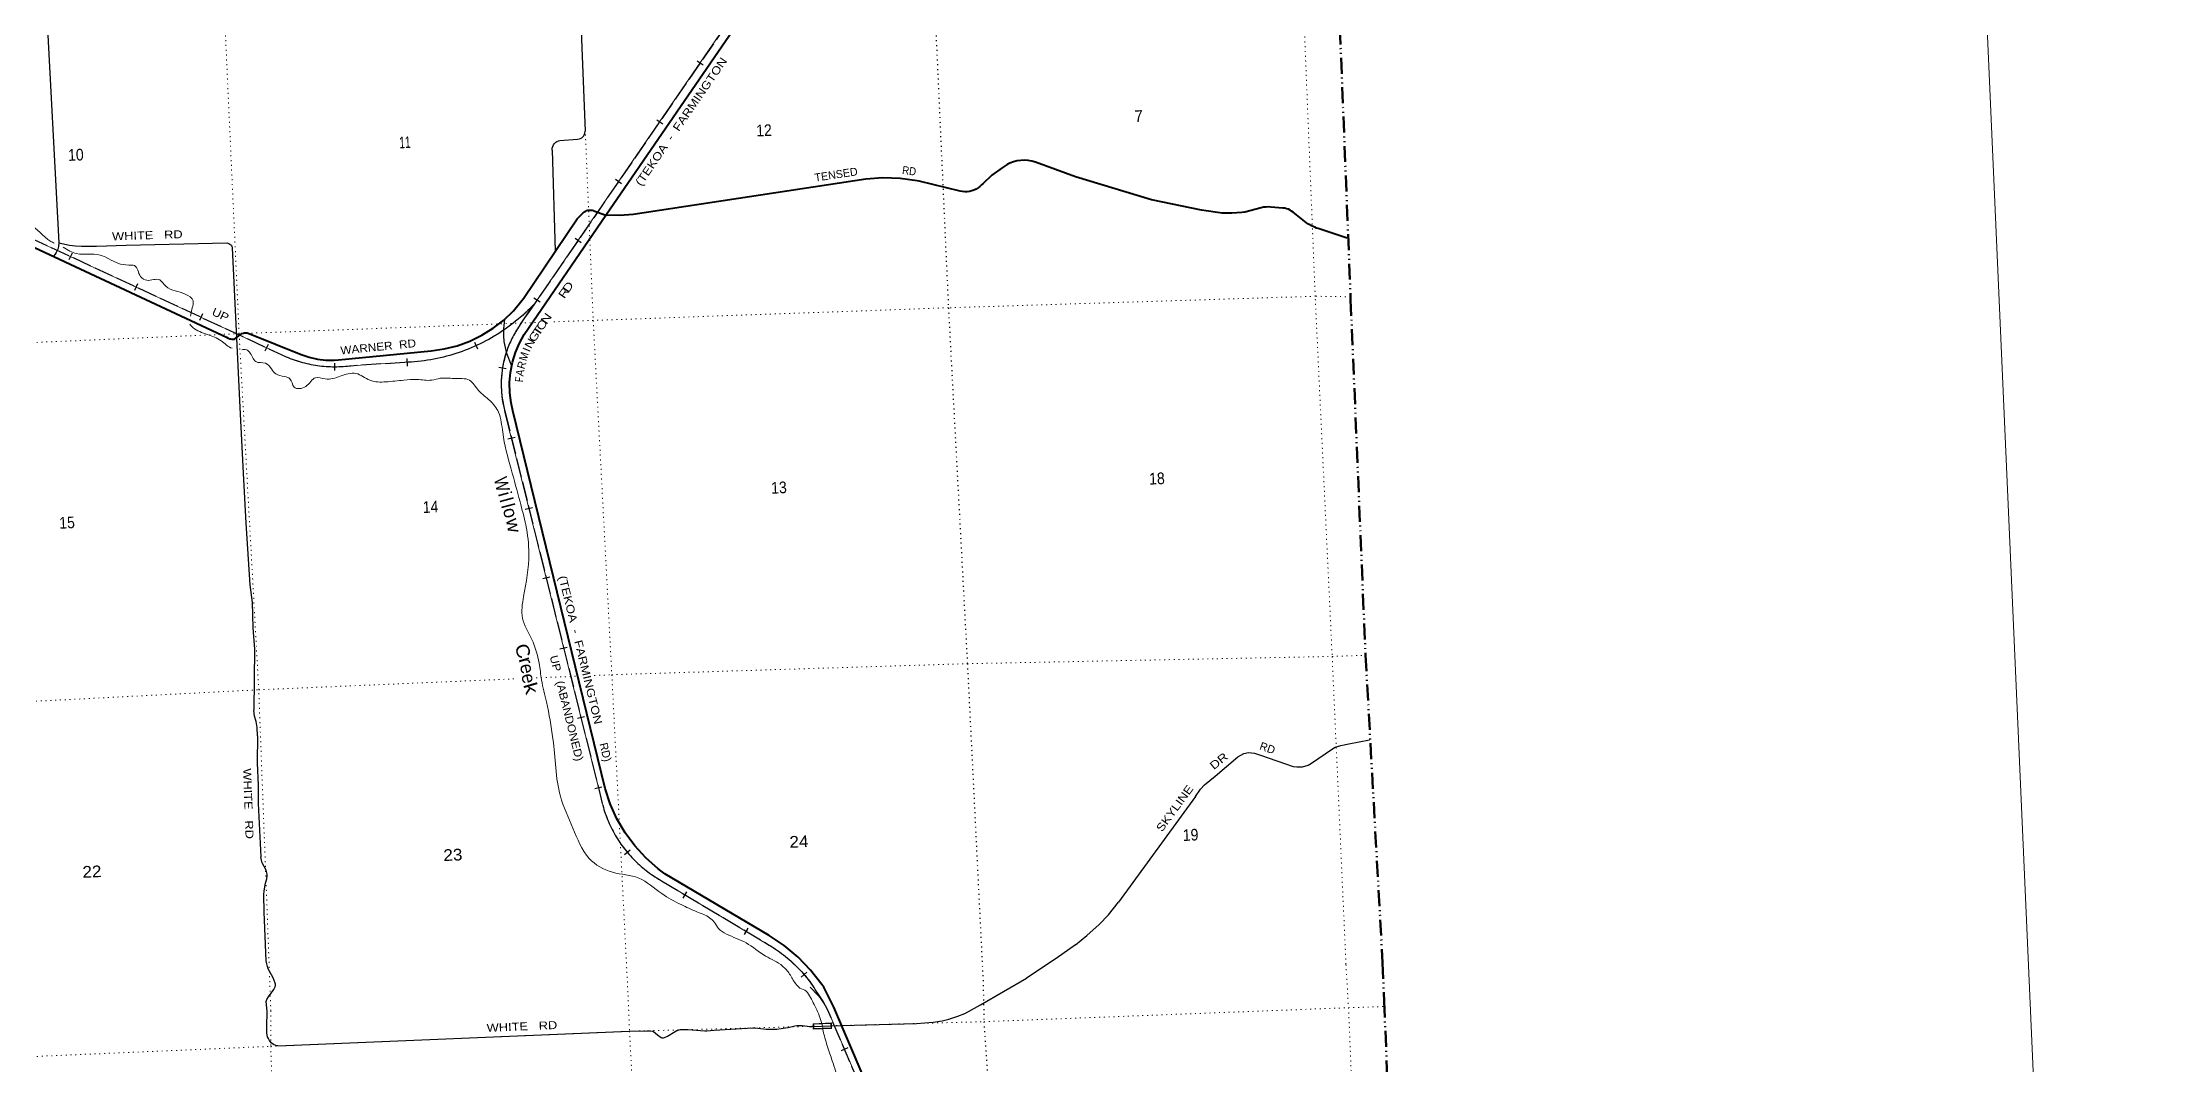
# Model space of a CAD drawing. Header units: feet. Extents: x 745759 to 1002271, y -170898 to 32007.
# Drawn here: x 970488 to 1002271, y -117439 to -102104 of the extents above; entities that cross this region are included whole.
import ezdxf
from ezdxf.enums import TextEntityAlignment as Align

# ---------------------------------------------------------------- set-up
doc = ezdxf.new("R2010")
doc.units = ezdxf.units.FT
doc.header["$LTSCALE"] = 48
for name, pattern in [('DASH_DOUBLE_DOT', [9.2, 5, -1.2, 0.3, -1.2, 0.3, -1.2]), ('DOTTED', [1.5, 0.3, -1.2]), ('LONG_DASHED', [7.5, 6, -1.5])]:
    doc.linetypes.add(name, pattern=pattern)
for name, color, linetype, lineweight in [('10', 7, 'DASH_DOUBLE_DOT', 60), ('26', 7, 'Continuous', 40), ('29', 7, 'Continuous', 25), ('31', 7, 'Continuous', 13), ('34', 7, 'Continuous', 13), ('39', 7, 'Continuous', 13), ('4', 7, 'Continuous', 13), ('6', 7, 'DOTTED', 25), ('63', 7, 'Continuous', 25), ('7', 7, 'DOTTED', 13)]:
    doc.layers.add(name, color=color, linetype=linetype, lineweight=lineweight)
for name, color, linetype in [('27', 7, 'Continuous'), ('30', 7, 'Continuous'), ('41', 7, 'Continuous')]:
    doc.layers.add(name, color=color, linetype=linetype)

msp = doc.modelspace()

# ---------------------------------------------------------------- linework, layer by layer
at = {"layer": '10', "lineweight": 70}
for points in [[(988534.08, -70141.65), (988705.31, -73752.4), (988950.48, -79117.26), (989169.5, -84388.51), (989435.24, -89716.2), (989636.53, -95091.01), (989894.64, -100570.19), (990108.93, -105966.61), (990332.45, -111296.12), (990588.15, -115911.79)], [(990588.15, -115911.79), (990610.96, -116492.68), (990834.44, -121899.79), (991023.46, -127203.84), (991315.3, -133042.81), (991512.42, -138348.57), (991776.71, -143677.95), (991961.95, -149040.44), (992194.31, -154375.04), (992433.77, -159685.25), (992535.03, -161673.29)]]:
    msp.add_lwpolyline(points, dxfattribs=at)
at = {"layer": '26'}
for points in [[(978940.27, -104696.23), (981012.5, -101677.08)], [(990057.27, -105039.68), (989622.7, -104897.01), (989597.83, -104888.84), (989572.7, -104878.6), (989531.29, -104860.9), (989475.16, -104829.59), (989447.6, -104810.19), (989422.5, -104792.52), (989397.6, -104772.46), (989273.6, -104672.58), (989248.45, -104652.32), (989223.6, -104633.92), (989201.72, -104620.75), (989176.05, -104608.76), (989149.27, -104599.51), (989121.67, -104593.11), (989093.56, -104589.64), (989089.97, -104589.41), (988911.2, -104576.37), (988876.33, -104573.4), (988839.8, -104574.04), (988803.53, -104578.5), (988767.93, -104586.73), (988520.69, -104650.45), (988475.12, -104657.11), (988328.76, -104668.31), (988182.04, -104664.15), (987872.37, -104623.17), (987122.87, -104465.89), (985983.29, -104122.24), (985383.32, -103902.25), (985329.37, -103886.91), (985274.12, -103877.29), (985218.16, -103873.5), (985162.11, -103875.58), (985106.59, -103883.51), (985052.2, -103897.2), (984999.53, -103916.5), (984956.58, -103937.15), (984882.31, -103983.97), (984729.94, -104097.2), (984590.23, -104225.74), (984574.52, -104243.29), (984548.98, -104267.21), (984521.08, -104288.34), (984491.13, -104306.43), (984459.45, -104321.3), (984426.39, -104332.77), (984392.31, -104340.72), (984357.59, -104345.07), (984322.6, -104345.76), (984287.74, -104342.79), (984253.37, -104336.2), (983638.18, -104188.18), (983607.84, -104182.12), (983352.2, -104146.5), (983094.24, -104137.8), (982836.78, -104156.12), (979349.89, -104685.82), (979149.73, -104701.87), (978948.98, -104696.92), (978940.27, -104696.23)], [(970372.51, -105180.79), (973251.11, -106528.87), (973276.02, -106540.54), (973301.11, -106549.61), (973310.76, -106552.32), (973328.82, -106555.42), (973347.1, -106556.62), (973347.13, -106556.62), (973372.12, -106555.14), (973397.13, -106535.58), (973452.21, -106492.52), (973477.18, -106472.99), (973502.21, -106464.09), (973515.37, -106461.38), (973529.81, -106459.95), (973544.33, -106460.03), (973558.76, -106461.64), (973572.94, -106464.74), (973586.72, -106469.31), (973599.95, -106475.3), (974371.06, -106784.81), (974490.52, -106825.79), (974613.61, -106854.07), (974738.99, -106869.32), (974865.27, -106871.39), (974927.45, -106867.54), (976316.86, -106729.42), (976515.4, -106702.05), (976709.99, -106654.08), (976898.5, -106586.04), (977078.87, -106498.66), (977249.11, -106392.9), (977407.37, -106269.93), (977551.9, -106131.1), (977681.14, -105977.91), (977705.64, -105944.84), (978508.97, -104753.35), (978598.83, -104660.78), (978611.49, -104650.4), (978625.17, -104641.41), (978639.71, -104633.89), (978654.96, -104627.94), (978670.75, -104623.61), (978686.9, -104620.96), (978703.24, -104620.01), (978719.59, -104620.77), (978735.77, -104623.24), (978751.61, -104627.39), (978756.53, -104629.05), (978939.15, -104696.14), (978940.27, -104696.23)], [(982206.51, -116278.18), (982177.83, -116236.52), (982010.19, -116022.73), (981821.11, -115827.64), (981612.68, -115653.38), (981387.18, -115501.87), (979822.28, -114575.6), (979721.35, -114499.52), (979538.51, -114337.43), (979373.61, -114157.11), (979228.46, -113960.55), (979104.65, -113749.88), (979003.54, -113527.44), (978926.24, -113295.64), (977542.35, -107632.88), (977518.77, -107513.29), (977499.48, -107360.88), (977496.22, -107207.28), (977509.04, -107054.19), (977537.79, -106903.28), (977582.15, -106756.2), (977641.65, -106614.56), (977712.27, -106485.36), (978940.27, -104696.23)], [(984779.76, -122243.94), (982358.11, -116576.78), (982235.45, -116328.02), (982206.51, -116278.18)]]:
    msp.add_lwpolyline(points, dxfattribs=at)
at = {"layer": '29'}
for p, q in [((970538.65, -101368.17), (970736.06, -105113.27)), ((978132.13, -103720.92), (978180.95, -105231.06)), ((987781.52, -113414.63), (986625.16, -115001.84)), ((982029.79, -116864.41), (982322.71, -116855.69)), ((982322.71, -116855.69), (982475.77, -116852.12)), ((982475.86, -116852.33), (983599.25, -116820.91))]:
    msp.add_line(p, q, dxfattribs=at)
for points in [[(977985.95, -91207.04), (978207.57, -95571.48), (978248.74, -96320.29), (978263.23, -96672.84), (978295.66, -97210.34), (978528.78, -100925), (978628.01, -103438.25)], [(978132.13, -103720.92), (978136.05, -103690.15), (978142.51, -103667.52), (978154.35, -103640.59), (978168.89, -103620.65), (978186.66, -103602.88), (978206.04, -103589.96), (978230.8, -103579.18), (978248.57, -103575.4), (978511.3, -103558.17), (978536.61, -103553.33), (978557.06, -103546.86), (978579.68, -103535.01), (978595.29, -103519.38), (978608.75, -103504.85), (978619.52, -103481.15), (978623.82, -103464.99), (978628.01, -103438.25)], [(970736.06, -105113.27), (970729.83, -105166.34), (970719.06, -105204.04), (970696.45, -105254.67), (970679.22, -105279.45), (970656.61, -105310.69)], [(970736.06, -105113.27), (970895.65, -105145.87), (970983.4, -105157.19), (971072.77, -105163.65), (971301.76, -105161.62)], [(971301.76, -105161.62), (971742.72, -105147.75), (973253.33, -105113.18)], [(973253.33, -105113.18), (973271.23, -105115.44), (973285.23, -105120.29), (973301.38, -105130.53), (973313.76, -105140.76), (973322.92, -105152.07), (973330.99, -105165.54), (973334.76, -105174.16), (973336.93, -105186.71)], [(973336.93, -105186.71), (973393.59, -106435.96), (973451.66, -107581.82), (973501.23, -108566.21), (973538.05, -109314.06), (973599.5, -110239.58), (973637.06, -110506.03), (973645.17, -110884.6), (973671.19, -111206.36), (973661.27, -112120.63)], [(977526.56, -106963.02), (977452.83, -106769.64), (977416.22, -106590.81), (977409.76, -106506.78), (977409.76, -106407.66), (977424.84, -106252.53)], [(973715.38, -112507.35), (973709.93, -112379.39), (973692.7, -112293.2), (973671.17, -112211.32), (973661.27, -112120.63)], [(973715.38, -112507.35), (973709.47, -112909.45), (973722.15, -113253.56), (973725.53, -113521.48), (973765.2, -114321.03)], [(987781.52, -113414.63), (987858.9, -113305.89), (987919.2, -113241.25), (988078.57, -113111.97), (988414.52, -112823.25), (988509.28, -112771.53), (988578.2, -112758.61), (988668.65, -112767.22), (988759.1, -112797.39), (989245.8, -112965.45), (989301.8, -112974.07), (989387.94, -112969.76), (989474.08, -112948.22), (989521.46, -112918.05), (989822.96, -112711.2), (989878.96, -112676.73), (989960.79, -112650.87), (990081.39, -112625.02), (990391.51, -112568.99)], [(973858.57, -116635.34), (973846.66, -116491.55), (973849.37, -116474.86), (973856.36, -116460.31), (973881.12, -116422.6), (973958.65, -116310.56), (973979.12, -116270.7), (973983.97, -116246.47), (973983.97, -116233.54), (973980.18, -116215.76), (973950.03, -116138.19), (973876.29, -116001.91), (973862.84, -115969.06), (973853.15, -115928.12), (973846.66, -115879.63), (973812.21, -115147.05), (973807.93, -114892.8), (973812.21, -114832.47), (973833.74, -114716.12), (973853.15, -114649.32), (973859.59, -114608.38), (973859.61, -114580.37), (973842.36, -114522.2), (973786.36, -114410.16), (973773.47, -114371.37), (973765.2, -114321.03)], [(985980.46, -115643.9), (986153.27, -115503.65), (986338.48, -115335.59), (986476.31, -115193.38), (986625.16, -115001.84)], [(985980.46, -115643.9), (985693.15, -115845.59), (985245.49, -116142.69)], [(983599.25, -116820.91), (983848.54, -116804.08), (983981.76, -116782.66), (984084.05, -116756.48), (984219.64, -116711.26), (984324.31, -116670.8), (984421.85, -116618.44), (984557.44, -116539.9), (985245.49, -116142.69)], [(974017.91, -117159.09), (973988.28, -117152.78), (973953.19, -117137.31), (973919.3, -117111.13), (973893.72, -117075.43), (973877.67, -117049.25), (973866.96, -117021.88), (973859.83, -116995.7), (973855.66, -116961.19), (973853.28, -116870.75), (973858.57, -116635.34)], [(974017.91, -117159.09), (979293.85, -116938.18), (979552.86, -116930.15)], [(979552.86, -116930.15), (979608.84, -116931.43), (979638.58, -116935), (979645.41, -116937.39), (979652.25, -116942.14), (979711.72, -116989.74), (979768.81, -117030.2), (979780.41, -117035.56), (979790.82, -117037.35), (979805.98, -117036.16), (979816.39, -117032.58), (979861.59, -117011.16), (979980.53, -116939.76), (980003.43, -116929.06), (980025.13, -116921.91), (980057.54, -116914.18), (980082.82, -116911.2), (980110.47, -116910.61), (980170.83, -116911.2), (980424.48, -116932.62), (980451.53, -116932.62), (980565.72, -116923.1), (981141.39, -116887.4), (981179.16, -116887.98), (981219.89, -116892.16), (981341.21, -116906.44), (981385.53, -116908.22), (981446.78, -116908.81), (981481.87, -116908.81), (981505.35, -116906.44), (981631.43, -116887.4), (981670.7, -116880.25), (981774.16, -116856.46), (981803.32, -116851.69), (981825.92, -116850.5), (981853.28, -116850.5), (981881.2, -116851.7), (981963, -116864.18), (981993.01, -116865.98), (982029.79, -116864.41)]]:
    msp.add_lwpolyline(points, dxfattribs=at)
at = {"layer": '31'}
for p, q in [((982047.29, -116824.46), (982322.08, -116813.77)), ((982322.08, -116813.77), (982325.29, -116896.2))]:
    msp.add_line(p, q, dxfattribs=at)
msp.add_lwpolyline([(982325.29, -116896.2), (982050.5, -116906.89), (982047.29, -116824.46)], dxfattribs=at)
msp.add_lwpolyline([(982058.18, -116898.58), (982055.59, -116832.14), (982314.39, -116822.07), (982316.98, -116888.51)], close=True, dxfattribs=at)
at = {"layer": '34'}
for p, q in [((980754.3, -101827.61), (977868.42, -106024.54)), ((974152.17, -106824.96), (970205.97, -104989.5)), ((975925.65, -106903.31), (975112.57, -106958.52)), ((977426.11, -107650.21), (978891.88, -113548.95)), ((979772.75, -114680.62), (981385.6, -115645.54)), ((984691, -122290), (982269.35, -116622.84))]:
    msp.add_line(p, q, dxfattribs=at)
for centre, radius, start, end in [((975835.25, -104116.53), 2788.24, 271.85808, 316.8191), ((983403.59, -110067.3), 6854.34, 143.85641, 148.0354), ((978914.5, -107233.07), 1545.74, 149.07307, 195.65599), ((974877.19, -105131.28), 1842.34, 246.82544, 277.34023), ((980680.5, -113065.38), 1852.84, 195.12869, 240.6643), ((980284.05, -117487.08), 2145.86, 34.31147, 59.11338), ((981204.3, -117175.58), 1199.94, 27.42818, 48.36114)]:
    msp.add_arc(centre, radius, start, end, dxfattribs=at)
at = {"layer": '39'}
msp.add_line((972734.05, -106087.21), (972708.9, -106211.12), dxfattribs=at)
for points in [[(968510.93, -104860.98), (968706.44, -104775.94), (968815.99, -104839.74), (968946.49, -104969.16), (969457.74, -104841.65), (969775.48, -104796.06), (970138.41, -104846.84), (970287.62, -104848.42), (970614.4, -105090.31), (970666.57, -105114.97)], [(970799.07, -105177.62), (971001.13, -105273.14), (971352.71, -105294.17), (971620.01, -105417.66), (971784.42, -105444.8), (971867.41, -105453.29), (971961.07, -105616.58), (972056.19, -105672.94), (972247.39, -105666.66), (972338.2, -105763.53), (972482.12, -105829.87), (972631.39, -105879.85), (972748.61, -105981.62), (972734.05, -106087.21)], [(972697.69, -106332.69), (972744.83, -106380.35), (972963.83, -106485.79), (973169.65, -106580.09), (973333.28, -106692.21), (973336.83, -106693.1)], [(973479.4, -106715.43), (973529.54, -106709.9), (973639.23, -106824.1), (973688.51, -106892.53), (973832.72, -106918.53), (973923.02, -107003.33), (973990.67, -107077.02), (974121.4, -107117.72), (974199.39, -107150.62), (974265.17, -107274.8), (974440.1, -107265.19), (974583.62, -107133.94), (974729.58, -107153.81), (974955.61, -107113.76), (975191.61, -107071.25), (975399.53, -107173.12), (975640.38, -107196.94), (975909.35, -107171.14), (976106.4, -107160.57), (976328.55, -107171.09), (976454.34, -107143.45), (976662.06, -107146.53), (976892.94, -107172.8), (977030.51, -107326.11), (977200.27, -107478.04), (977328.64, -107651.92), (977391.54, -107953.82), (977518.17, -108504.85), (977651.65, -108994.28), (977737.22, -109343.38), (977784.38, -109775.52), (977705, -110416.13), (977688.7, -110741.47), (977827.3, -111060.09), (977939.38, -111418.17), (977974.29, -111668.69), (978046.85, -111998.24), (978145.07, -112550.49), (978188.01, -112988.19), (978256.57, -113412.68), (978444.31, -113890.47), (978689.53, -114345.61), (979038.99, -114552.23), (979431.72, -114640.03), (979777.07, -114874.23), (980067.98, -115038.51), (980304.14, -115144.61), (980406.82, -115185.68), (980567.68, -115305.47), (980629.04, -115396.6), (980747.5, -115480.17), (981041.37, -115612.59), (981333.98, -115809.59), (981590.41, -115961.78), (981694.24, -116080.27), (981785.03, -116223.52), (981848.05, -116291.36)], [(981847.8, -116291.23), (981941.41, -116339.01), (982007.25, -116433.05), (982063.38, -116535.49), (982140.16, -116705.51), (982177.68, -116819.68)], [(982177.33, -116818.63), (982215.93, -117006.24), (982289.47, -117248.75), (982359.77, -117459.22), (982429.29, -117754.14), (982434.07, -117826.33), (982443.99, -118033.02), (982488.69, -118204.24), (982573.81, -118381.99), (982653.99, -118535.8), (982755.29, -118716.97), (982829.08, -118860.97), (982966.24, -119087.04), (983085.97, -119277.58), (983185.51, -119464.84), (983309.22, -119916.56), (983288.38, -120106.3), (983255.42, -120294.48), (983220.77, -120490.77), (983232.86, -120649.13), (983333.22, -121015.28), (983525.66, -121321.71), (983729.2, -121708.14), (983957.59, -121956.94), (984070.8, -122067.18)]]:
    msp.add_spline(points, degree=3, dxfattribs=at)
at = {"layer": '4'}
msp.add_lwpolyline([(745759.19, 12310.89), (776820.48, 13358.05), (807880.31, 14447.96), (838938.61, 15580.58), (869995.32, 16755.93), (901050.39, 17973.99), (932103.74, 19234.78), (963155.34, 20538.27), (994205.12, 21881.75), (1002271.19, -161246.56), (970969.51, -162603.69), (939665.99, -163917.76), (908360.69, -165188.77), (877053.68, -166416.71), (845745, -167601.59), (814434.73, -168743.41), (783122.91, -169842.15), (751809.62, -170897.82)], close=True, dxfattribs=at)
msp.add_lwpolyline([(745759.19, 12310.89), (776820.48, 13358.05), (807880.31, 14447.96), (838938.61, 15580.58), (869995.32, 16755.93), (901050.39, 17973.99), (932103.74, 19234.78), (963155.34, 20538.27), (994205.12, 21881.75), (1002271.19, -161246.56), (970969.51, -162603.69), (939665.99, -163917.76), (908360.69, -165188.77), (877053.68, -166416.71), (845745, -167601.59), (814434.73, -168743.41), (783122.91, -169842.15), (751809.62, -170897.82)], close=True, dxfattribs=at)
at = {"layer": '6'}
for points in [[(982700.1, -76635.45), (983087.71, -84634.5), (983352.68, -89944.08), (983589.17, -95341.56), (983832.33, -100706.5), (984076.1, -106085.53), (984360.44, -111424.51), (984595.75, -116173.93)], [(984595.75, -116173.93), (984609.26, -116794.46), (984962.16, -122130.6), (985197.14, -127481.18), (985251.14, -128933.71)]]:
    msp.add_lwpolyline(points, dxfattribs=at)
at = {"layer": '63'}
for p, q in [((980306.51, -102379.8), (980397.65, -102442.47)), ((979701.15, -103264.78), (979792.29, -103327.45)), ((979083.8, -104157.99), (979174.94, -104220.66)), ((978478.44, -105042.96), (978569.58, -105105.63)), ((970932.72, -105265.64), (970886.07, -105365.93)), ((971916.12, -105725.92), (971869.47, -105826.22)), ((977861.09, -105936.17), (977952.23, -105998.84)), ((972889.42, -106175.74), (972842.77, -106276.04)), ((973872.82, -106636.03), (973826.18, -106736.32)), ((976967.54, -106602.86), (977013.33, -106703.55)), ((974871.82, -106917.47), (974870.7, -107028.07)), ((975952.47, -106848.75), (975956.69, -106959.28)), ((977333.14, -106977.95), (977442.39, -106995.26)), ((977471.24, -108053.67), (977578.58, -108027)), ((977730.55, -109108.04), (977837.89, -109081.37)), ((977991.65, -110147.98), (978099, -110121.31)), ((978250.96, -111202.35), (978358.31, -111175.68)), ((978512.06, -112242.29), (978619.41, -112215.62)), ((978771.37, -113296.66), (978878.72, -113269.99)), ((979216.24, -114285.97), (979301.24, -114215.19)), ((980097.13, -114940.07), (980153.91, -114845.15)), ((981018.58, -115488.31), (981075.37, -115393.39)), ((981868.49, -116124.58), (981952.63, -116052.79)), ((982568.6, -117187), (982466.89, -117230.46))]:
    msp.add_line(p, q, dxfattribs=at)
at = {"layer": '63', "linetype": 'LONG_DASHED'}
for points in [[(981217.34, -101260.94), (981179.91, -101297.32), (981142.92, -101334.7), (981106.95, -101372.73), (981071.48, -101411.07), (981036.47, -101450.39), (981002.37, -101489.95), (980968.87, -101530.24), (980936.24, -101571.42), (980904.27, -101612.68), (980872.9, -101654.65), (980842.38, -101697.52), (980812.54, -101740.47), (980783.46, -101783.88), (980755.22, -101828.22), (977869.33, -106025.16)], [(977869.22, -106025.3), (977837.04, -106059.03), (977802.72, -106093.91), (977767.82, -106127.69), (977732.63, -106161.21), (977696.56, -106193.91), (977659.94, -106226.35), (977623, -106257.7), (977585.21, -106288.51), (977547.13, -106318.77), (977508.46, -106348.48), (977469.19, -106377.11), (977429.37, -106405.47), (977389.24, -106433), (977348.53, -106459.73), (977307.5, -106485.61), (977265.91, -106510.96), (977224.01, -106535.76), (977181.52, -106559.47), (977138.73, -106582.62), (977095.37, -106604.96), (977051.7, -106626.75), (977007.72, -106647.44), (976963.44, -106667.58), (976918.86, -106686.88), (976873.69, -106705.37), (976828.49, -106723.02), (976782.71, -106740.13), (976736.91, -106756.13), (976690.53, -106771.6), (976644.1, -106785.93), (976597.39, -106799.73), (976550.64, -106812.69), (976503.31, -106824.83), (976455.94, -106835.85), (976408.57, -106846.33), (976360.6, -106855.97), (976312.88, -106864.77), (976264.86, -106872.76), (976216.52, -106879.63), (976168.44, -106885.93), (976120.06, -106891.4), (976071.36, -106895.78), (976022.93, -106899.58), (975974.46, -106902.55), (975925.71, -106904.41), (975112.67, -106959.62), (975096.29, -106961.61), (975064.29, -106965.15), (975032.27, -106968.3), (975000.2, -106970.61), (974968.1, -106972.51), (974935.89, -106973.76), (974903.65, -106974.59), (974871.53, -106974.68), (974839.38, -106974.35), (974807.29, -106973.45), (974775.07, -106971.89), (974743.07, -106969.82), (974710.87, -106967.27), (974678.96, -106964.03), (974646.87, -106960.32), (974615.06, -106955.93), (974583.23, -106951.13), (974551.62, -106945.81), (974519.87, -106939.85), (974488.43, -106933.2), (974457.13, -106926.22), (974425.71, -106918.59), (974394.67, -106910.51), (974363.68, -106901.87), (974332.82, -106892.46), (974302.27, -106882.8), (974271.77, -106872.54), (974241.38, -106861.54), (974211.32, -106850.28), (974181.46, -106838.5), (974151.72, -106825.97), (970205.53, -104990.51)], [(977869.3, -106025.2), (977856.66, -106042.12), (977787.35, -106140.23), (977719.57, -106238.5), (977653.53, -106337.85), (977589.47, -106439.22), (977581.42, -106452.81), (977568.06, -106476.13), (977555.09, -106499.65), (977542.39, -106523.58), (977530.36, -106547.65), (977518.52, -106571.82), (977507.26, -106596.31), (977496.23, -106621.07), (977485.84, -106645.79), (977475.86, -106670.88), (977466.23, -106696.05), (977456.98, -106721.41), (977448.4, -106746.91), (977440.07, -106772.68), (977432.22, -106798.46), (977424.89, -106824.41), (977418.06, -106850.39), (977411.6, -106876.59), (977405.48, -106902.84), (977400.05, -106929.23), (977394.94, -106955.68), (977390.38, -106982.31), (977386.15, -107009), (977382.55, -107035.67), (977379.3, -107062.41), (977376.54, -107089.17), (977374.3, -107116.11), (977372.51, -107142.93), (977371.1, -107169.95), (977370.28, -107196.81), (977369.85, -107223.88), (977370.01, -107250.78), (977370.51, -107277.75), (977371.46, -107304.59), (977372.93, -107331.61), (977375.01, -107358.46), (977377.37, -107385.23), (977380.27, -107412.16), (977383.57, -107438.84), (977387.37, -107465.52), (977391.79, -107492.19), (977396.47, -107518.64), (977401.65, -107545.1), (977407.45, -107571.54), (977413.52, -107597.75), (977420.02, -107623.84), (977427.17, -107649.93), (978892.94, -113548.67), (978901.58, -113579.89), (978910.88, -113610.75), (978920.72, -113641.48), (978930.97, -113672.28), (978941.87, -113702.7), (978953.28, -113732.8), (978965.08, -113762.99), (978977.55, -113792.81), (978990.51, -113822.29), (979004.06, -113851.81), (979018.05, -113880.84), (979032.39, -113909.76), (979047.44, -113938.49), (979062.94, -113966.72), (979078.97, -113994.81), (979095.31, -114022.61), (979112.37, -114050.23), (979129.69, -114077.39), (979147.72, -114104.35), (979166.01, -114130.87), (979184.85, -114157.23), (979204.12, -114183.09), (979223.88, -114208.64), (979243.93, -114233.91), (979264.67, -114258.8), (979285.72, -114283.43), (979307.2, -114307.54), (979328.98, -114331.38), (979351.4, -114354.66), (979374.12, -114377.68), (979397.09, -114400.25), (979420.56, -114422.48), (979444.47, -114444.21), (979468.87, -114465.63), (979493.35, -114486.64), (979518.44, -114507.08), (979543.8, -114527.08), (979569.46, -114546.81), (979595.33, -114565.9), (979621.89, -114584.62), (979648.51, -114602.94), (979675.53, -114620.57), (979702.68, -114637.97), (979730.44, -114654.83), (979758.25, -114671.1), (979773.3, -114679.67), (981386.17, -115644.6)], [(981386.17, -115644.6), (981418.3, -115664.07), (981449.81, -115684.17), (981480.98, -115704.82), (981512.13, -115725.95), (981542.65, -115747.7), (981572.64, -115769.9), (981602.6, -115792.58), (981631.95, -115815.88), (981660.78, -115839.63), (981689.45, -115864.04), (981717.43, -115888.78), (981745.19, -115913.89), (981772.51, -115939.74), (981799.13, -115965.92), (981825.42, -115992.65), (981851.3, -116019.65), (981876.75, -116047.37), (981901.6, -116075.25), (981926.01, -116103.86), (981949.83, -116132.63), (981973.33, -116161.94), (981996.13, -116191.59), (982018.41, -116221.67), (982040.28, -116252.02), (982059.56, -116280.4)], [(984865.65, -122695.1), (982268.37, -116623.34), (982190.92, -116480.02), (982143.66, -116406.82), (982077.83, -116312.25), (982060.67, -116282.83)]]:
    msp.add_lwpolyline(points, dxfattribs=at)
at = {"layer": '7'}
msp.add_line((977893.22, -111638.3), (978535.39, -111610.87), dxfattribs=at)
for points in [[(973915.08, -116631.95), (973733.27, -111816.01), (973438.7, -106473.44), (973194.31, -101126.69), (972835.58, -95790.91), (972594.43, -90425.89), (972327.57, -85072.04), (972083.09, -79723.28), (971827.35, -74346.79), (971658.82, -70868.67)], [(988072.82, -76535.87), (988179.6, -79128.31), (988395.8, -84427.9), (988608.38, -89784.09), (988886.35, -95115.28), (989361.31, -100579.07), (989578.77, -105955.2), (989831.81, -111315.68), (990039.13, -115936.07)], [(977346.18, -76834.15), (977691.6, -84854.97), (977937.84, -90197.61), (978207.57, -95571.48), (978525.49, -100894.91), (978749.14, -106274.8), (979028.44, -111589.81), (979272.18, -116402.32)], [(990107.57, -105920.12), (989585.01, -105912.6), (984076.1, -106085.53), (978749.14, -106274.8), (978120.19, -106298.33)], [(977882.89, -106307.2), (973438.7, -106473.44), (968581.33, -106683.92)], [(978765.39, -111601.05), (979028.44, -111589.81), (984360.44, -111424.51), (989831.81, -111315.68), (990330.93, -111298.97)], [(968811, -112068.54), (973733.27, -111816.01), (977610.4, -111650.38)], [(990039.13, -115936.07), (990076.75, -116584.76), (990299.02, -121917.73), (990691.43, -131358.75)], [(973915.08, -116631.95), (973913.34, -117164.74), (974098.2, -122517.19), (974213.86, -127478.21), (974586.9, -133288.01), (974847.81, -139053.75), (975054.49, -144451.63), (975371.99, -149754.91), (975559.55, -155073.08), (975855.3, -160437.49), (975850.82, -162394.92)], [(979272.18, -116402.32), (979293.85, -116938.18), (979574.65, -122226.75), (979829.44, -127622.83), (979902.15, -130302.02)], [(982322.66, -116856.29), (984609.26, -116794.46), (990076.75, -116584.76), (990608.17, -116566.98)], [(969040.34, -117373.85), (973913.34, -117164.74), (979293.85, -116938.18), (982048.67, -116863.69)]]:
    msp.add_lwpolyline(points, dxfattribs=at)

# ---------------------------------------------------------------- texts
at = {"layer": '27'}
for s, rotation, width, p in [('(TEKOA  -  FARMINGTON', 55.536, 1.2, (979469.33, -104270)), ('WARNER  RD', 5.677, 1.1, (974964.72, -106786.71)), ('(TEKOA  -  FARMINGTON', 283.733, 1.2, (978228.13, -110120.38))]:
    msp.add_text(s, height=120, rotation=rotation, dxfattribs=dict(at, width=width)).set_placement(p)
msp.add_text('TENSED', height=120, rotation=8.638, dxfattribs=at).set_placement((982400.42, -104145.3), align=Align.CENTER)
for s, rotation, width, p in [('RD', 352.461, 0.9, (983480.8, -104090.35)), ('R', 55.536, 1.35, (978358.97, -105895.03)), ('D', 55.536, 1.35, (978420.31, -105807.22)), ('G', 55.536, 1.25, (977911.2, -106549.99)), ('T', 55.536, 1.65, (977967.94, -106466.29)), ('O', 55.536, 1.3, (978028.59, -106375.34)), ('N', 55.536, 1.35, (978093.83, -106280.3)), ('M', 73.216, 0.95, (977765.38, -106832.05)), ('I', 67.214, 1.1, (977804.81, -106736.49)), ('N', 61.339, 1.2, (977851.01, -106648.53)), ('A', 79.214, 0.95, (977711.14, -107071.24)), ('R', 73.216, 0.95, (977733.41, -106961.57)), ('F', 85.213, 0.8, (977699.06, -107165.04))]:
    msp.add_text(s, height=120, rotation=rotation, dxfattribs=dict(at, width=width)).set_placement(p, align=Align.CENTER)
msp.add_text('RD)', height=120, rotation=283.733, dxfattribs=at).set_placement((978842.65, -112626.85))
at = {"layer": '30'}
for s, rotation, width, p in [('WHITE   RD', 1.802, 1.2, (971534.77, -105074.25)), ('DR', 39.049, 1.25, (988056.64, -113022.21)), ('WHITE   RD', 272.11, 1.2, (973498.22, -112996.78)), ('SKYLINE', 53.925, 1.2, (987279.44, -113958.17)), ('WHITE   RD', 2.398, 1.2, (977153.79, -116947.72))]:
    msp.add_text(s, height=120, rotation=rotation, dxfattribs=dict(at, width=width)).set_placement(p)
msp.add_text('RD', height=120, rotation=340.95, dxfattribs=at).set_placement((988732.93, -112708.12))
at = {"layer": '41'}
for s, rotation, width, p in [('W', 283.55, 0.85, (977282.39, -108755.68)), ('w', 280.1, 1.1, (977458.25, -109365.86)), ('C', 289.058, 1.1, (977600.78, -111265.52)), ('r', 286.542, 1.25, (977644.41, -111406.23)), ('k', 286.369, 1.25, (977720.7, -111820.51))]:
    msp.add_text(s, height=200, rotation=rotation, dxfattribs=dict(at, width=width)).set_placement(p, align=Align.CENTER)
for s, rotation, p in [('i', 285.019, (977328.67, -108903.53)), ('l', 285.452, (977350.35, -108993.2)), ('l', 284.72, (977374.68, -109080.71)), ('o', 283.455, (977411.06, -109183.18)), ('e', 282.765, (977663.19, -111518.8)), ('e', 283.049, (977685.02, -111666.25))]:
    msp.add_text(s, height=200, rotation=rotation, dxfattribs=at).set_placement(p, align=Align.CENTER)
at = {"layer": '63'}
for s, rotation, width, p in [('UP', 335.056, 1.15, (973018.18, -106188.45)), ('UP   (ABANDONED)', 283.955, 1.1, (978096.34, -111315.64))]:
    msp.add_text(s, height=120, rotation=rotation, dxfattribs=dict(at, width=width)).set_placement(p)
at = {"layer": '7'}
for s, width, p in [('7', 0.95, (986872.09, -103299.95)), ('11', 0.65, (975844.79, -103694.23)), ('12', 0.9, (981197.63, -103516.15)), ('10', 0.9, (970877.09, -103883.03)), ('13', 0.9, (981421.86, -108875.03)), ('18', 0.9, (987090.31, -108739.02)), ('14', 0.9, (976196.13, -109164.77)), ('15', 0.9, (970744.54, -109400.44)), ('24', 1.1, (981695.25, -114186.72)), ('19', 0.9, (987595.09, -114084.62)), ('23', 1.1, (976505.45, -114385.25)), ('22', 1.1, (971092.25, -114636.87))]:
    msp.add_text(s, height=175, rotation=2.468, dxfattribs=dict(at, width=width)).set_placement(p)

doc.saveas('drawing.dxf')
